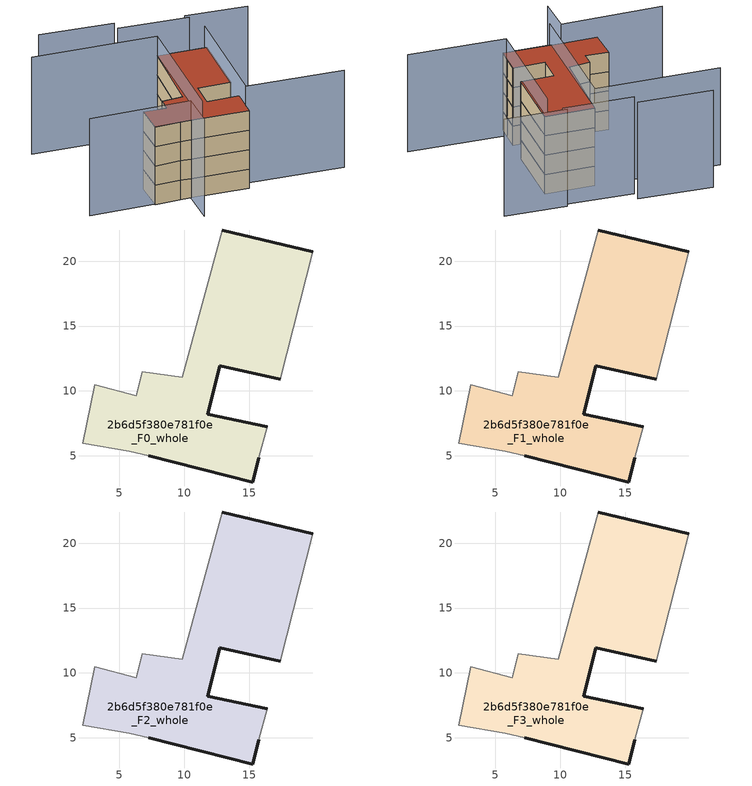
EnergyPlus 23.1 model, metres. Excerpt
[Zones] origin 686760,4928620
2b6d5f380e781f0e_F0_whole
 floor ground (EU_floor_Construction): 19.9,20.71 17.42,10.88 12.73,11.93 11.8,8.18 16.39,7.24 15.76,4.85 15.27,2.97 7.26,4.98 5.78,5.34 2.19,5.96 3.09,10.47 6.32,9.62 6.78,11.48 9.84,11.05 12.95,22.4 z0
 wall outside (EU_wall_Construction): 7.26,4.98 15.27,2.97 15.76,4.85 / 16.39,7.24 11.8,8.18 12.73,11.93 17.42,10.88 / 19.9,20.71 12.95,22.4 z0:3
 wall adiabatic (EU_wall_Construction): 15.76,4.85 16.39,7.24 / 17.42,10.88 19.9,20.71 / 12.95,22.4 9.84,11.05 6.78,11.48 6.32,9.62 3.09,10.47 2.19,5.96 5.78,5.34 7.26,4.98 z0:3
2b6d5f380e781f0e_F1_whole
 floor to 2b6d5f380e781f0e_F0_whole (EU_floor_Construction): 19.9,20.71 17.42,10.88 12.73,11.93 11.8,8.18 16.39,7.24 15.76,4.85 15.27,2.97 7.26,4.98 5.78,5.34 2.19,5.96 3.09,10.47 6.32,9.62 6.78,11.48 9.84,11.05 12.95,22.4 z3
 wall outside (EU_wall_Construction): 7.26,4.98 15.27,2.97 15.76,4.85 / 16.39,7.24 11.8,8.18 12.73,11.93 17.42,10.88 / 19.9,20.71 12.95,22.4 z3:6
 wall adiabatic (EU_wall_Construction): 15.76,4.85 16.39,7.24 / 17.42,10.88 19.9,20.71 / 12.95,22.4 9.84,11.05 6.78,11.48 6.32,9.62 3.09,10.47 2.19,5.96 5.78,5.34 7.26,4.98 z3:6
2b6d5f380e781f0e_F2_whole
 floor to 2b6d5f380e781f0e_F1_whole (EU_floor_Construction): 19.9,20.71 17.42,10.88 12.73,11.93 11.8,8.18 16.39,7.24 15.76,4.85 15.27,2.97 7.26,4.98 5.78,5.34 2.19,5.96 3.09,10.47 6.32,9.62 6.78,11.48 9.84,11.05 12.95,22.4 z6
 wall outside (EU_wall_Construction): 7.26,4.98 15.27,2.97 15.76,4.85 / 16.39,7.24 11.8,8.18 12.73,11.93 17.42,10.88 / 19.9,20.71 12.95,22.4 z6:9
 wall adiabatic (EU_wall_Construction): 15.76,4.85 16.39,7.24 / 17.42,10.88 19.9,20.71 / 12.95,22.4 9.84,11.05 6.78,11.48 6.32,9.62 3.09,10.47 2.19,5.96 5.78,5.34 7.26,4.98 z6:9
2b6d5f380e781f0e_F3_whole
 floor to 2b6d5f380e781f0e_F2_whole (EU_floor_Construction): 19.9,20.71 17.42,10.88 12.73,11.93 11.8,8.18 16.39,7.24 15.76,4.85 15.27,2.97 7.26,4.98 5.78,5.34 2.19,5.96 3.09,10.47 6.32,9.62 6.78,11.48 9.84,11.05 12.95,22.4 z9
 wall outside (EU_wall_Construction): 7.26,4.98 15.27,2.97 15.76,4.85 / 16.39,7.24 11.8,8.18 12.73,11.93 17.42,10.88 / 19.9,20.71 12.95,22.4 z9:12
 wall adiabatic (EU_wall_Construction): 15.76,4.85 16.39,7.24 / 17.42,10.88 19.9,20.71 / 12.95,22.4 9.84,11.05 6.78,11.48 6.32,9.62 3.09,10.47 2.19,5.96 5.78,5.34 7.26,4.98 z9:12
 roof outside (EU_roof_Construction): 15.76,4.85 16.39,7.24 11.8,8.18 12.73,11.93 17.42,10.88 19.9,20.71 12.95,22.4 9.84,11.05 6.78,11.48 6.32,9.62 3.09,10.47 2.19,5.96 5.78,5.34 7.26,4.98 15.27,2.97 z12
shading: -6.91,8.21 7.26,5.01 / 7.26,5.01 6.1,-0.16 / 29.25,0.99 15.64,4.38 / 15.64,4.38 19.84,21.23 / -4.44,26.63 12.95,22.4 / 12.95,22.4 8.5,4.08 / 19.42,24.54 9.65,27.06 / 27.7,22.85 19.12,25.2 / 10.04,28.56 -0.31,31.35 z0:15
[Building]
EU S2 Campaign: North Axis=0; Terrain=City; Solar Distribution=FullExterior
[Site:Location]
Bologna: Latitude=44.5; Longitude=11.25; Time Zone=1; Elevation=37
[SizingPeriod:WeatherFileDays]
AnnualSizingPeriod: Begin Month=1; Begin Day of Month=1; End Month=12; End Day of Month=31; Day of Week for Start Day=Monday; Use Weather File Daylight Saving Period=No; Use Weather File Rain and Snow Indicators=No
[MATERIAL]
EU_InternalMass_Material: Roughness=MediumRough; Thickness=0.1; Conductivity=1; Density=1800; Specific Heat=900; Thermal Absorptance=0.9; Solar Absorptance=0.7; Visible Absorptance=0.7
[MATERIAL:NOMASS] Roughness=MediumRough; Thermal Absorptance=0.9; Solar Absorptance=0.7; Visible Absorptance=0.7
Name | Thermal Resistance
EU_wall_NoMass | 0.781309
EU_roof_NoMass | 0.418499
EU_floor_NoMass | 0.563442
[CONSTRUCTION]
EU_wall_Construction: EU_wall_NoMass
EU_roof_Construction: EU_roof_NoMass
EU_floor_Construction: EU_floor_NoMass
EU_InternalMass_Construction: EU_InternalMass_Material
[ZONE] Type=1; Multiplier=1; Ceiling Height=autocalculate; Floor Area=autocalculate; Part of Total Floor Area=Yes
Name | Volume
2b6d5f380e781f0e_F0_whole | 446.548
2b6d5f380e781f0e_F1_whole; 2b6d5f380e781f0e_F2_whole; 2b6d5f380e781f0e_F3_whole | 446.549
[INTERNALMASS] Construction=EU_InternalMass_Construction; Surface Area=148.849
Name | Zone or ZoneList
2b6d5f380e781f0e_F0_whole_EU_InternalMass | 2b6d5f380e781f0e_F0_whole
2b6d5f380e781f0e_F1_whole_EU_InternalMass | 2b6d5f380e781f0e_F1_whole
2b6d5f380e781f0e_F2_whole_EU_InternalMass | 2b6d5f380e781f0e_F2_whole
2b6d5f380e781f0e_F3_whole_EU_InternalMass | 2b6d5f380e781f0e_F3_whole
[OTHEREQUIPMENT] Fuel Type=Electricity; Design Level Calculation Method=Watts/Area; Power per Zone Floor Area=1; Fraction Latent=0; Fraction Radiant=0; Fraction Lost=0; Carbon Dioxide Generation Rate=0; EndUse Subcategory=EU_Step8_InternalGains
Name | Zone or ZoneList or Space or SpaceList | Schedule
EU_Step8_InternalGain_2b6d5f380e781f0e_F0_whole_f000 | 2b6d5f380e781f0e_F0_whole | EU_Step8_GainSchedule_2b6d5f380e781f0e_F0_whole_f000
EU_Step8_InternalGain_2b6d5f380e781f0e_F1_whole_f000 | 2b6d5f380e781f0e_F1_whole | EU_Step8_GainSchedule_2b6d5f380e781f0e_F1_whole_f000
EU_Step8_InternalGain_2b6d5f380e781f0e_F2_whole_f000 | 2b6d5f380e781f0e_F2_whole | EU_Step8_GainSchedule_2b6d5f380e781f0e_F2_whole_f000
EU_Step8_InternalGain_2b6d5f380e781f0e_F3_whole_f000 | 2b6d5f380e781f0e_F3_whole | EU_Step8_GainSchedule_2b6d5f380e781f0e_F3_whole_f000
[ZONEVENTILATION:DESIGNFLOWRATE] Schedule=EU_AlwaysOn; Design Flow Rate Calculation Method=AirChanges/Hour; Air Changes per Hour=0.692607; Ventilation Type=Natural; Fan Pressure Rise=0; Fan Total Efficiency=1; Constant Term Coefficient=1; Temperature Term Coefficient=0; Velocity Term Coefficient=0; Velocity Squared Term Coefficient=0; Minimum Indoor Temperature=-100; Maximum Indoor Temperature=100; Delta Temperature=-100; Minimum Outdoor Temperature=-100; Maximum Outdoor Temperature=100; Maximum Wind Speed=40
Name | Zone or ZoneList or Space or SpaceList
EU_ConstantAir_2b6d5f380e781f0e_F0_whole | 2b6d5f380e781f0e_F0_whole
EU_ConstantAir_2b6d5f380e781f0e_F1_whole | 2b6d5f380e781f0e_F1_whole
EU_ConstantAir_2b6d5f380e781f0e_F2_whole | 2b6d5f380e781f0e_F2_whole
EU_ConstantAir_2b6d5f380e781f0e_F3_whole | 2b6d5f380e781f0e_F3_whole
[HVACTEMPLATE:THERMOSTAT] Constant Heating Setpoint=20; Constant Cooling Setpoint=50
EU_HeatOnly_2b6d5f380e781f0e_F0_whole; EU_HeatOnly_2b6d5f380e781f0e_F1_whole; EU_HeatOnly_2b6d5f380e781f0e_F2_whole; EU_HeatOnly_2b6d5f380e781f0e_F3_whole
[HVACTEMPLATE:ZONE:IDEALLOADSAIRSYSTEM] System Availability Schedule=EU_AlwaysOn; Maximum Heating Supply Air Temperature=50; Minimum Cooling Supply Air Temperature=13; Maximum Heating Supply Air Humidity Ratio=0.0156; Minimum Cooling Supply Air Humidity Ratio=0.0077; Heating Limit=NoLimit; Cooling Limit=NoLimit; Heating Availability Schedule=EU_AlwaysOn; Cooling Availability Schedule=EU_CoolingOff; Dehumidification Control Type=ConstantSensibleHeatRatio; Cooling Sensible Heat Ratio=0.7; Dehumidification Setpoint=60; Humidification Control Type=None; Humidification Setpoint=30; Outdoor Air Method=None; Outdoor Air Flow Rate per Person=0.00944; Outdoor Air Flow Rate per Zone Floor Area=0; Outdoor Air Flow Rate per Zone=0; Demand Controlled Ventilation Type=None; Outdoor Air Economizer Type=NoEconomizer; Heat Recovery Type=None; Sensible Heat Recovery Effectiveness=0.7; Latent Heat Recovery Effectiveness=0.65
Name | Template Thermostat
2b6d5f380e781f0e_F0_whole | EU_HeatOnly_2b6d5f380e781f0e_F0_whole
2b6d5f380e781f0e_F1_whole | EU_HeatOnly_2b6d5f380e781f0e_F1_whole
2b6d5f380e781f0e_F2_whole | EU_HeatOnly_2b6d5f380e781f0e_F2_whole
2b6d5f380e781f0e_F3_whole | EU_HeatOnly_2b6d5f380e781f0e_F3_whole
[SIZING:ZONE] Zone Cooling Design Supply Air Temperature Input Method=SupplyAirTemperature; Zone Cooling Design Supply Air Temperature=13; Zone Heating Design Supply Air Temperature Input Method=SupplyAirTemperature; Zone Heating Design Supply Air Temperature=50; Zone Cooling Design Supply Air Humidity Ratio=0.008; Zone Heating Design Supply Air Humidity Ratio=0.008; Cooling Design Air Flow Method=DesignDay; Cooling Design Air Flow Rate=0; Cooling Minimum Air Flow per Zone Floor Area=0.000762; Cooling Minimum Air Flow=0; Cooling Minimum Air Flow Fraction=0.2; Heating Design Air Flow Method=DesignDay; Heating Design Air Flow Rate=0; Heating Maximum Air Flow per Zone Floor Area=0.002032; Heating Maximum Air Flow=0.141576; Heating Maximum Air Flow Fraction=0.3; Account for Dedicated Outdoor Air System=No; Dedicated Outdoor Air System Control Strategy=NeutralSupplyAir; Dedicated Outdoor Air Low Setpoint Temperature for Design=autosize; Dedicated Outdoor Air High Setpoint Temperature for Design=autosize; Zone Load Sizing Method=Sensible Load Only No Latent Load; Zone Latent Cooling Design Supply Air Humidity Ratio Input Method=HumidityRatioDifference; Zone Cooling Design Supply Air Humidity Ratio Difference=0.005; Zone Latent Heating Design Supply Air Humidity Ratio Input Method=HumidityRatioDifference; Zone Humidification Design Supply Air Humidity Ratio Difference=0.005
2b6d5f380e781f0e_F0_whole; 2b6d5f380e781f0e_F1_whole; 2b6d5f380e781f0e_F2_whole; 2b6d5f380e781f0e_F3_whole
[SCHEDULE:CONSTANT]
Name | Hourly Value
EU_AlwaysOn | 1
EU_CoolingOff | 0
[SCHEDULE:FILE] Column Number=1; Rows to Skip at Top=0; Number of Hours of Data=8760; Column Separator=Comma; Interpolate to Timestep=No; Minutes per Item=60; Adjust Schedule for Daylight Savings=Yes
Name | File
EU_Step8_GainSchedule_2b6d5f380e781f0e_F0_whole_f000 | ../../schedules/2b6d5f380e781f0e/2b6d5f380e781f0e_F0_whole_f000_gain.csv
EU_Step8_GainSchedule_2b6d5f380e781f0e_F1_whole_f000 | ../../schedules/2b6d5f380e781f0e/2b6d5f380e781f0e_F1_whole_f000_gain.csv
EU_Step8_GainSchedule_2b6d5f380e781f0e_F2_whole_f000 | ../../schedules/2b6d5f380e781f0e/2b6d5f380e781f0e_F2_whole_f000_gain.csv
EU_Step8_GainSchedule_2b6d5f380e781f0e_F3_whole_f000 | ../../schedules/2b6d5f380e781f0e/2b6d5f380e781f0e_F3_whole_f000_gain.csv
